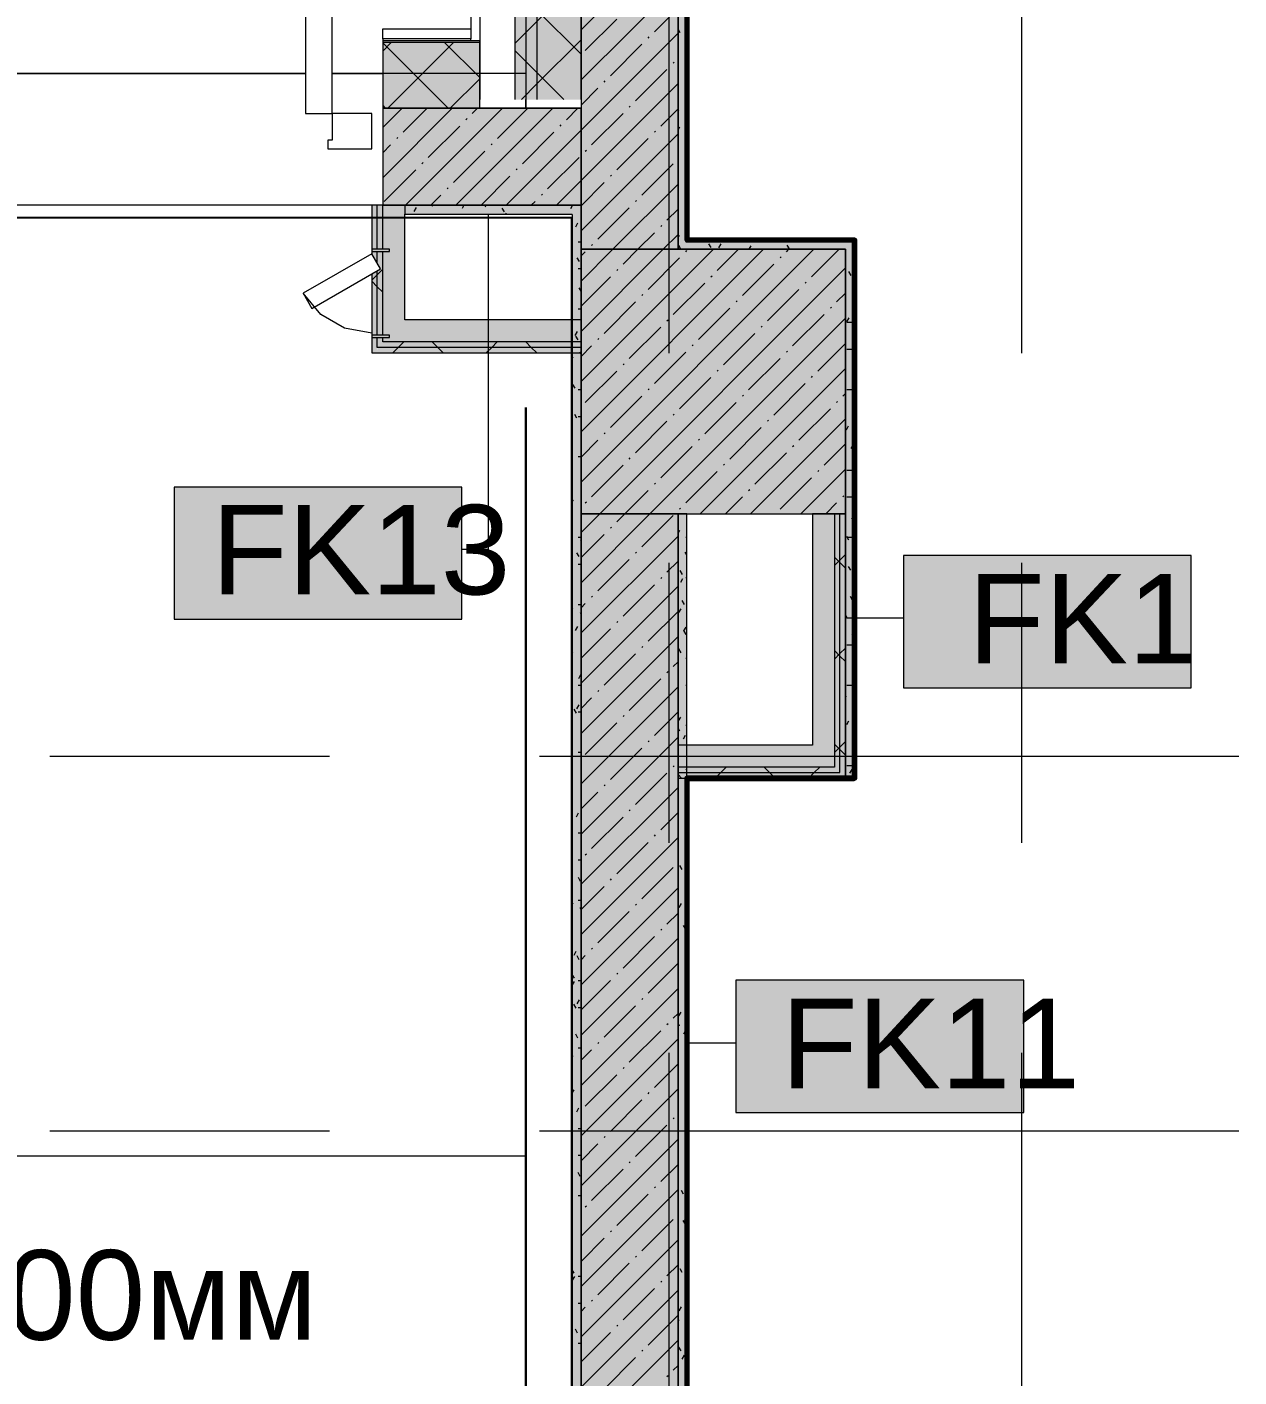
# Model space of a CAD drawing. Header units: millimetres. Extents: x -3817 to 677485, y -22715 to 103890.
# Drawn here: x 41146 to 43896, y 22653 to 25716 of the extents above; entities that cross this region are included whole.
import ezdxf

# ---------------------------------------------------------------- set-up
doc = ezdxf.new("R2010")
doc.units = ezdxf.units.MM
doc.layers.add('PDF _Геометрия', color=7, linetype='Continuous', true_color=0x1d1d1d)
doc.layers.add('PDF _Сплошная заливка', color=7, linetype='Continuous', true_color=0xffffff)
doc.layers.add('PDF _Текст', color=7, linetype='Continuous')
doc.styles.add('PDF GOST-Common', font='arial.ttf')

msp = doc.modelspace()

# ---------------------------------------------------------------- hatches: boundary and pattern name
at = {"layer": 'PDF _Сплошная заливка', "transparency": 33554559}
h = msp.add_hatch(color=256, dxfattribs=at)
h.paths.add_polyline_path([(42303.3, 25551.1), (42303.3, 26411.3), (42253.3, 26411.3), (42253.3, 25551.1)], flags=0)
h.paths.add_polyline_path([(42253.3, 28111.3), (42303.3, 28111.3), (42303.3, 29241.3), (42253.3, 29241.3), (42253.3, 28144.5)], flags=0)
h = msp.add_hatch(color=256, dxfattribs=at)
h.paths.add_polyline_path([(42403.3, 25551.1), (42403.3, 26411.3), (42303.3, 26411.3), (42303.3, 25551.1)], flags=0)
h.paths.add_polyline_path([(42403.3, 28111.3), (42403.3, 29241.3), (42303.3, 29241.3), (42303.3, 28111.3), (42323.3, 28111.3)], flags=0)
h = msp.add_hatch(color=256, dxfattribs=at)
h.paths.add_polyline_path([(42623.3, 25211.3), (42643.3, 25211.3), (42643.3, 26411.3), (42623.3, 26411.3), (42623.3, 25883.8)], flags=0)
h.paths.add_polyline_path([(42643.3, 28111.3), (42643.3, 28391.3), (42623.3, 28391.3), (42623.3, 28111.3)], flags=0)
h = msp.add_hatch(color=256, dxfattribs=at)
h.paths.add_polyline_path([(42173.3, 25531.1), (42173.3, 25681.1), (41953.3, 25681.1), (41953.3, 25531.4), (42153.3, 25531.4)], flags=0)
h.paths.add_polyline_path([(40253.3, 25531.4), (40253.3, 25681.1), (40053.3, 25681.1), (40053.3, 25531.4)], flags=0)
h.paths.add_polyline_path([(39153.3, 25531.4), (39153.3, 25681.1), (38985.9, 25681.1), (38985.9, 25531.4)], flags=0)
h = msp.add_hatch(color=256, dxfattribs=at)
h.paths.add_polyline_path([(39153.3, 25311.3), (39153.3, 25531.4), (38985.9, 25531.2), (38985.9, 25311.3)], flags=0)
h.paths.add_polyline_path([(40253.3, 25311.3), (40253.3, 25531.4), (40053.3, 25531.4), (40053.3, 25311.3)], flags=0)
h.paths.add_polyline_path([(42403.3, 25311.3), (42403.3, 25531.4), (41953.3, 25531.4), (41953.3, 25311.3), (42229.3, 25311.3)], flags=0)
h = msp.add_hatch(color=256, dxfattribs=at)
h.paths.add_polyline_path([(39153.3, 25291.3), (39153.3, 25311.3), (39003.3, 25311.3), (39003.3, 25291.3), (39023.3, 25291.3)], flags=0)
h.paths.add_polyline_path([(40253.3, 25291.3), (40253.3, 25311.3), (40053.3, 25311.3), (40053.3, 25291.3)], flags=0)
h.paths.add_polyline_path([(42383.3, 25291.3), (42383.3, 25311.3), (42003.3, 25311.3), (42003.3, 25291.3), (42229.3, 25291.3)], flags=0)
h = msp.add_hatch(color=256, dxfattribs=at)
h.paths.add_polyline_path([(41940.8, 24976.3), (41939.9, 25011.3), (41928.3, 25011.3), (41928.3, 24976.3)], flags=0)
h.paths.add_polyline_path([(41928.3, 25016.3), (41940.8, 25016.3), (41940.8, 25162.4), (41928.3, 25155.2), (41928.3, 25076.7)], flags=0)
h.paths.add_polyline_path([(41940.8, 25179.7), (41940.8, 25206.3), (41928.3, 25206.3), (41928.3, 25201.3), (41932.8, 25193.4)], flags=0)
h.paths.add_polyline_path([(41928.3, 25211.3), (41940.8, 25211.3), (41940.8, 25311.3), (41928.3, 25311.3)], flags=0)
h = msp.add_hatch(color=256, dxfattribs=at)
h.paths.add_polyline_path([(41953.3, 24988.8), (41952.9, 25011.3), (41940.8, 25011.3), (41940.8, 24988.8)], flags=0)
h.paths.add_polyline_path([(41953.3, 25016.3), (41953.3, 25206.3), (41940.8, 25206.3), (41940.8, 25179.7), (41946.6, 25165.8), (41940.8, 25162.4), (41940.8, 25016.3), (41952.7, 25016.3)], flags=0)
h.paths.add_polyline_path([(41940.8, 25211.3), (41953.3, 25211.3), (41953.3, 25311.3), (41940.8, 25311.3)], flags=0)
at = {"layer": 'PDF _Сплошная заливка', "true_color": 0xe7e7e7, "transparency": 33554559}
msp.add_hatch(color=254, dxfattribs=at).paths.add_polyline_path([(41968.3, 25001.3), (42003.3, 25001.3), (42003.3, 25311.3), (41953.3, 25311.3), (41953.3, 25211.3), (41968.3, 25211.3), (41968.3, 25206.3), (41953.3, 25206.3), (41953.3, 25016.3), (41968.3, 25016.3), (41968.3, 25011.3), (41953.3, 25011.3), (41953.3, 25001.3)])
at = {"layer": 'PDF _Сплошная заливка', "transparency": 33554559}
for points in [[(42403.3, 24611.4), (43003.3, 24611.4), (43003.3, 25211.3), (42403.3, 25211.3), (42403.3, 24753.5)], [(43003.3, 25211.3), (43023.3, 25211.3), (43023.3, 25231.3), (42643.3, 25231.3), (42643.3, 25211.3), (42971.5, 25211.3)], [(42229.3, 24988.8), (42403.3, 24988.8), (42403.3, 25001.3), (41953.3, 25001.3), (41953.3, 24988.8), (42003.3, 24988.8)], [(42928.3, 24023.9), (42978.3, 24023.9), (42978.3, 24036.3), (42623.3, 24036.3), (42623.3, 24023.9)], [(42928.3, 24011.3), (42990.8, 24011.3), (42990.8, 24023.9), (42623.3, 24023.9), (42623.3, 24011.3)]]:
    msp.add_hatch(color=256, dxfattribs=at).paths.add_polyline_path(points)
h = msp.add_hatch(color=256, dxfattribs=at)
h.paths.add_polyline_path([(43023.3, 18591.3), (43023.3, 19811.3), (43003.3, 19811.3), (43003.3, 18591.3)], flags=0)
h.paths.add_polyline_path([(43003.3, 21611.3), (43023.3, 21611.3), (43023.3, 22211.3), (43003.3, 22211.3)], flags=0)
h.paths.add_polyline_path([(43003.3, 24011.3), (43023.3, 24011.3), (43023.3, 25211.3), (43003.3, 25211.3), (43003.3, 24611.4)], flags=0)

# ---------------------------------------------------------------- linework, layer by layer
msp.add_lwpolyline([(39055.7, 17226.2), (42382.3, 17226.2), (42382.3, 25282.3), (39055.7, 25282.3)], close=True)
at = {"layer": 'PDF _Геометрия', "color": 253, "lineweight": 9, "true_color": 0xaaaaaa}
for points in [[(42603.3, 24976), (42603.3, 26809.4), (42603.3, 29309.4)], [(43403.3, 24976), (43403.3, 26809.4), (43403.3, 29309.4)], [(41928.3, 25021.3), (41866.7, 25032.2), (41812.6, 25063.5), (41772.4, 25111.4)], [(42603.3, 23864.8), (42603.3, 24499.8)], [(43403.3, 23864.8), (43403.3, 24499.8)], [(41197.6, 24061.3), (41832.6, 24061.3)], [(42308.8, 24061.3), (43896.3, 24061.3)], [(42603.3, 21801), (42603.3, 23388.5)], [(43403.3, 21801), (43403.3, 23388.5)], [(41197.6, 23211.3), (41832.6, 23211.3)], [(42308.8, 23211.3), (43896.3, 23211.3)]]:
    msp.add_lwpolyline(points, dxfattribs=at)
msp.add_lwpolyline([(41838.3, 26479.1, 0.414215), (40878.3, 25519.1), (40865.5, 25632.6), (40827.8, 25740.4), (40767, 25837.1), (40686.2, 25917.8), (40589.5, 25978.6), (40481.7, 26016.3), (40368.3, 26029.1)], format="xyb", dxfattribs=at)
at = {"layer": 'PDF _Геометрия', "color": 253, "lineweight": 13, "true_color": 0xaaaaaa}
for points in [[(41838.3, 26479.1), (41778.3, 26479.1), (41778.3, 25519.1), (41838.3, 25519.1)], [(41838.3, 25519.1), (41838.3, 25459.1), (41828.3, 25459.1), (41828.3, 25439.1), (41928.3, 25439.1), (41928.3, 25519.1)], [(41968.3, 25206.3), (41968.3, 25211.3), (41928.3, 25211.3), (41928.3, 25206.3)], [(41772.4, 25111.4), (41792.4, 25076.7), (41948.3, 25166.7), (41928.3, 25201.3)], [(41968.3, 25016.3), (41928.3, 25016.3), (41928.3, 25011.3), (41968.3, 25011.3)]]:
    msp.add_lwpolyline(points, close=True, dxfattribs=at)
at = {"layer": 'PDF _Геометрия', "color": 9, "lineweight": 9, "true_color": 0xc0c0c0}
for points in [[(42403.3, 17131.3), (42403.3, 25311.3), (42383.3, 25311.3), (42003.3, 25311.3), (42403.3, 25311.3), (42403.3, 25531.4), (42153.3, 25531.4), (42153.3, 25531.1), (42173.3, 25531.1), (42403.3, 25531.1), (42403.3, 25211.3), (42623.3, 25211.3), (42623.3, 26411.3), (42403.3, 26411.3), (42153.3, 26411.3), (42153.3, 25689.1), (41953.3, 25689.1), (41953.3, 25531.4), (41953.3, 25311.3), (41928.3, 25311.3), (41928.3, 25201.3)], [(42643.3, 25232.3), (42643.3, 26411.3), (42623.3, 26411.3), (42623.3, 25211.3), (42643.3, 25211.3), (43003.3, 25211.3), (43003.3, 24011.3), (43023.3, 24011.3), (43023.3, 25211.3), (43023.3, 25231.3)], [(41953.3, 25689.1), (41953.3, 25711.1), (42153.3, 25711.1)], [(42173.3, 25531.1), (42173.3, 25551.1)], [(42403.3, 25551.1), (42403.3, 25531.1)], [(42223.3, 25531.4), (42403.3, 25531.4)], [(42383.3, 25290.3), (42383.3, 17131.3), (39023.3, 17131.3), (39023.3, 18620.7)], [(41928.3, 25155.2), (41928.3, 24976.3), (41940.8, 24976.3), (42003.3, 24976.3), (42403.3, 24976.3), (42403.3, 25051.3), (42003.3, 25051.3), (42003.3, 25291.3)], [(42643.3, 22212.3), (42643.3, 24611.4), (42623.3, 24611.4), (42623.3, 24086.3), (42623.3, 24011.3), (42623.3, 19811.3), (42623.3, 19736.3), (42623.3, 19211.3), (42643.3, 19211.3), (42643.3, 19811.3)], [(42623.3, 24011.3), (42928.3, 24011.3), (42990.8, 24011.3), (43003.3, 24011.3), (43003.3, 24611.4), (42928.3, 24611.4), (42928.3, 24086.3), (42623.3, 24086.3)]]:
    msp.add_lwpolyline(points, dxfattribs=at)
at = {"layer": 'PDF _Геометрия', "color": 7, "lineweight": 9}
for points in [[(42173.3, 26411.3), (42173.3, 25684.1), (42173.3, 25681.1), (42173.3, 25551.1), (42173.3, 25681.1)], [(42253.3, 26411.3), (42253.3, 25551.1)], [(42278.3, 26411.3), (42278.3, 25531.1)], [(42303.3, 26411.3), (42303.3, 25551.1)], [(41953.3, 25681.1), (42153.3, 25681.1), (42173.3, 25681.1), (42173.3, 25684.1), (42153.3, 25684.1), (41953.3, 25684.1)], [(42153.3, 25684.1), (42153.3, 25689.1)], [(42278.3, 25610.1), (41953.3, 25610.1)], [(41940.8, 25211.3), (41940.8, 25311.3)], [(41953.3, 25211.3), (41953.3, 25311.3), (42003.3, 25311.3), (42003.3, 25291.3), (42383.3, 25291.3)], [(42192.6, 25290.9), (42192.6, 24529.9), (42133, 24529.9)], [(43023.3, 25231.3), (42656.3, 25231.3), (42643.3, 25231.3)], [(41940.8, 25179.7), (41940.8, 25206.3)], [(41953.3, 25016.3), (41953.3, 25206.3)], [(41940.8, 25016.3), (41940.8, 25162.4)], [(42403.3, 24988.8), (42003.3, 24988.8), (41953.3, 24988.8), (41940.8, 24988.8), (41940.8, 25011.3)], [(42403.3, 25001.3), (42003.3, 25001.3), (41953.3, 25001.3), (41953.3, 25011.3)], [(42978.3, 24611.4), (42978.3, 24036.3), (42928.3, 24036.3), (42623.3, 24036.3), (42623.3, 24086.3), (42623.3, 24036.3), (42623.3, 24023.9), (42623.3, 24011.3), (42623.3, 24023.9)], [(42623.3, 24036.3), (42623.3, 24023.9), (42928.3, 24023.9), (42978.3, 24023.9), (42990.8, 24023.9), (42990.8, 24611.4)], [(43023.8, 24374.9), (43134.7, 24374.9)], [(42643.8, 23411), (42754.7, 23411)], [(40970.8, 23154.3), (42277.8, 23154.3)]]:
    msp.add_lwpolyline(points, dxfattribs=at)
for points in [[(42403.3, 25551.1), (42403.3, 26411.3)], [(41953.3, 25531.4), (42153.3, 25531.4)], [(43003.3, 25211.3), (42403.3, 25211.3), (42403.3, 24611.4), (43003.3, 24611.4)], [(42133, 24671.8), (41479.9, 24671.8), (41479.9, 24371.8), (42133, 24371.8)], [(43787.8, 24516.7), (43134.7, 24516.7), (43134.7, 24216.7), (43787.8, 24216.7)], [(43407.8, 23552.9), (42754.7, 23552.9), (42754.7, 23252.9), (43407.8, 23252.9)]]:
    msp.add_lwpolyline(points, close=True, dxfattribs=at)
at = {"layer": 'PDF _Геометрия', "color": 231, "lineweight": 70, "true_color": 0xff80c0}
for points in [[(43023.3, 25231.3), (43023.3, 24011.3), (43024.3, 24011.3), (43024.3, 25232.3), (43023.3, 25232.3), (42644.3, 25232.3), (42644.3, 26411.3), (42643.3, 26411.3), (42643.3, 25232.3)], [(42644.3, 24010.3), (43023.3, 24010.3), (43023.3, 24011.3), (42644.3, 24011.3)]]:
    msp.add_lwpolyline(points, dxfattribs=at)
at = {"layer": 'PDF _Геометрия', "lineweight": 9}
for points in [[(42403.3, 25709.4), (42623.3, 25929.4)], [(42253.3, 25678), (42303.3, 25728), (42403.3, 25828)], [(42403.3, 25653.7), (42303.3, 25753.7), (42253.3, 25803.7)], [(42403.3, 25595.4), (42623.3, 25815.4)], [(42569.8, 25704.9), (42623.3, 25758.3)], [(42413, 25662.1), (42484.3, 25733.4)], [(42233.3, 25311.3), (42403.3, 25481.3), (42623.3, 25701.3)], [(41953.3, 25660.8), (41973.5, 25681.1)], [(42101.4, 25531.4), (41953.3, 25679.4)], [(41965.2, 25531.4), (42114.9, 25681.1)], [(42173.3, 25600.9), (42093, 25681.1)], [(42267.8, 25551.1), (42303.3, 25586.6), (42403.3, 25686.6)], [(42470, 25605.1), (42541.3, 25676.4)], [(42555.5, 25690.6), (42557.9, 25693)], [(42364.5, 25551.1), (42303.3, 25612.3), (42253.3, 25662.3)], [(42612.6, 25633.6), (42614.9, 25636)], [(42527, 25548.1), (42598.3, 25619.3)], [(42106.6, 25531.4), (42173.3, 25598)], [(42347.3, 25311.3), (42403.3, 25367.3), (42623.3, 25587.3)], [(42403.3, 25538.3), (42441.5, 25576.6)], [(42455.7, 25590.8), (42458.1, 25593.2)], [(41959.9, 25531.4), (41953.3, 25538)], [(41953.3, 25487.5), (41997.1, 25531.4)], [(41953.3, 25373.5), (42111.1, 25531.4)], [(41999.5, 25476.8), (42054.1, 25531.4)], [(42005.2, 25311.3), (42225.2, 25531.4)], [(42119.2, 25311.3), (42339.2, 25531.4)], [(42156.4, 25519.5), (42168.2, 25531.4)], [(42213.4, 25462.5), (42282.2, 25531.4)], [(42370.2, 25505.3), (42396.3, 25531.4)], [(42427.2, 25448.3), (42498.5, 25519.5)], [(42512.8, 25533.8), (42515.1, 25536.2)], [(42584, 25491), (42623.3, 25530.2)], [(42056.6, 25419.8), (42127.9, 25491)], [(42142.1, 25505.3), (42144.5, 25507.7)], [(42356, 25491), (42358.3, 25493.4)], [(41985.3, 25462.5), (41987.7, 25464.9)], [(42270.4, 25405.5), (42341.7, 25476.8)], [(42403.3, 25253.2), (42623.3, 25473.2)], [(42484.3, 25391.2), (42555.5, 25462.5)], [(42569.8, 25476.8), (42572.2, 25479.1)], [(41953.3, 25430.5), (41971, 25448.3)], [(42113.6, 25362.7), (42184.9, 25434)], [(42199.1, 25448.3), (42201.5, 25450.6)], [(42413, 25434), (42415.3, 25436.4)], [(41956.8, 25320), (42028.1, 25391.2)], [(42042.3, 25405.5), (42044.7, 25407.9)], [(42256.2, 25391.2), (42258.5, 25393.6)], [(42327.4, 25348.5), (42398.7, 25419.8)], [(42541.3, 25334.2), (42612.6, 25405.5)], [(42176.3, 25311.3), (42241.9, 25377)], [(42403.3, 25310.2), (42455.7, 25362.7)], [(42470, 25377), (42472.4, 25379.4)], [(42062.2, 25311.3), (42085.1, 25334.2)], [(42099.3, 25348.5), (42101.7, 25350.8)], [(42313.2, 25334.2), (42315.6, 25336.6)], [(42403.3, 25139.2), (42475.4, 25211.3), (42623.3, 25359.2)], [(42290.3, 25311.3), (42298.9, 25320)], [(42441.5, 25234.4), (42512.8, 25305.7)], [(42527, 25320), (42529.4, 25322.3)], [(42598.3, 25277.2), (42623.3, 25302.1)], [(42403.3, 25025.1), (42589.5, 25211.3), (42623.3, 25245.1)], [(42498.5, 25177.4), (42532.5, 25211.3), (42569.8, 25248.7)], [(42584, 25262.9), (42586.4, 25265.3)], [(42403.3, 24911.1), (42703.5, 25211.3)], [(42403.3, 24797), (42817.6, 25211.3)], [(42403.3, 24683), (42931.6, 25211.3)], [(42427.2, 25220.2), (42429.6, 25222.5)], [(42641.1, 25205.9), (42643.4, 25208.3)], [(42712.4, 25163.1), (42760.6, 25211.3)], [(42869.2, 25205.9), (42874.6, 25211.3)], [(42926.2, 25148.9), (42988.7, 25211.3)], [(42403.3, 25196.2), (42413, 25205.9)], [(42555.5, 25120.4), (42626.8, 25191.7)], [(42769.4, 25106.1), (42840.7, 25177.4)], [(42854.9, 25191.7), (42857.3, 25194)], [(41928.3, 25140.9), (41940.8, 25153.4), (41953.3, 25165.9)], [(42403.3, 24568.9), (42445.7, 24611.4), (43003.3, 25168.9)], [(42403.3, 25082.1), (42470, 25148.9)], [(42484.3, 25163.1), (42486.6, 25165.5)], [(42698.1, 25148.9), (42700.5, 25151.3)], [(41953.3, 25113.8), (41940.8, 25126.3), (41928.3, 25138.8)], [(42612.6, 25063.3), (42683.8, 25134.6)], [(42826.4, 25049.1), (42897.7, 25120.4)], [(42911.9, 25134.6), (42914.3, 25137)], [(42455.7, 25020.6), (42527, 25091.9)], [(42541.3, 25106.1), (42543.6, 25108.5)], [(42755.1, 25091.9), (42757.5, 25094.2)], [(42983.2, 25091.9), (43003.3, 25111.9)], [(42403.3, 24454.9), (42559.7, 24611.4), (43003.3, 25054.9)], [(42669.6, 25006.3), (42740.9, 25077.6)], [(42883.4, 24992.1), (42954.7, 25063.3)], [(42969, 25077.6), (42971.3, 25080)], [(42512.8, 24963.6), (42584, 25034.8)], [(42598.3, 25049.1), (42600.7, 25051.5)], [(42812.1, 25034.8), (42814.5, 25037.2)], [(41975.9, 24976.3), (41988.4, 24988.8), (42000.9, 25001.3)], [(42090.7, 24976.3), (42078.2, 24988.8), (42065.7, 25001.3)], [(42188, 24976.3), (42200.5, 24988.8), (42213, 25001.3)], [(42302.8, 24976.3), (42290.3, 24988.8), (42277.8, 25001.3)], [(42441.5, 25006.3), (42443.9, 25008.7)], [(42655.3, 24992.1), (42657.7, 24994.4)], [(42726.6, 24949.3), (42797.9, 25020.6)], [(42940.5, 24935), (43003.3, 24997.9)], [(42400.1, 24976.3), (42403.3, 24979.5)], [(42403.3, 24968.1), (42427.2, 24992.1)], [(42569.8, 24906.5), (42641.1, 24977.8)], [(42783.6, 24892.3), (42854.9, 24963.6)], [(42869.2, 24977.8), (42871.5, 24980.2)], [(42413, 24863.8), (42484.3, 24935)], [(42498.5, 24949.3), (42500.9, 24951.7)], [(42673.8, 24611.4), (43003.3, 24940.8)], [(42712.4, 24935), (42714.7, 24937.4)], [(42626.8, 24849.5), (42698.1, 24920.8)], [(42840.7, 24835.2), (42911.9, 24906.5)], [(42926.2, 24920.8), (42928.6, 24923.2)], [(42470, 24806.7), (42541.3, 24878)], [(42555.5, 24892.3), (42557.9, 24894.6)], [(42769.4, 24878), (42771.7, 24880.4)], [(42997.5, 24878), (43003.3, 24883.8)], [(42683.8, 24792.5), (42755.1, 24863.8)], [(42897.7, 24778.2), (42969, 24849.5)], [(42983.2, 24863.8), (42985.6, 24866.1)], [(42527, 24749.7), (42598.3, 24821)], [(42612.6, 24835.2), (42614.9, 24837.6)], [(42787.8, 24611.4), (43003.3, 24826.8)], [(42826.4, 24821), (42828.8, 24823.4)], [(42403.3, 24740), (42441.5, 24778.2)], [(42455.7, 24792.5), (42458.1, 24794.9)], [(42669.6, 24778.2), (42672, 24780.6)], [(42740.9, 24735.5), (42812.1, 24806.7)], [(42584, 24692.7), (42655.3, 24764)], [(42797.9, 24678.4), (42869.2, 24749.7)], [(42883.4, 24764), (42885.8, 24766.3)], [(42954.7, 24721.2), (43003.3, 24769.8)], [(42427.2, 24649.9), (42498.5, 24721.2)], [(42512.8, 24735.5), (42515.1, 24737.8)], [(42726.6, 24721.2), (42729, 24723.6)], [(42641.1, 24635.7), (42712.4, 24706.9)], [(42854.9, 24621.4), (42926.2, 24692.7)], [(42901.9, 24611.4), (43003.3, 24712.7)], [(42940.5, 24706.9), (42942.8, 24709.3)], [(42484.3, 24592.9), (42502.7, 24611.4), (42555.5, 24664.2)], [(42569.8, 24678.4), (42572.2, 24680.8)], [(42783.6, 24664.2), (42786, 24666.5)], [(42413, 24635.7), (42415.3, 24638)], [(42730.8, 24611.4), (42769.4, 24649.9)], [(42958.9, 24611.4), (42983.2, 24635.7)], [(42997.5, 24649.9), (42999.8, 24652.3)], [(42541.3, 24535.9), (42612.6, 24607.2)], [(42626.8, 24621.4), (42629.2, 24623.8)], [(42403.3, 24511.9), (42455.7, 24564.4)], [(42470, 24578.6), (42472.4, 24581)], [(42403.3, 24340.8), (42623.3, 24560.8)], [(42441.5, 24436.1), (42512.8, 24507.4)], [(42527, 24521.6), (42529.4, 24524)], [(42598.3, 24478.8), (42623.3, 24503.8)], [(42978.3, 24493.8), (42990.8, 24506.3), (43003.3, 24518.8)], [(43003.3, 24488), (42990.8, 24500.5), (42978.3, 24513)], [(42403.3, 24226.8), (42623.3, 24446.8)], [(42498.5, 24379.1), (42569.8, 24450.3)], [(42584, 24464.6), (42586.4, 24467)], [(42427.2, 24421.8), (42429.6, 24424.2)], [(42403.3, 24397.9), (42413, 24407.6)], [(42555.5, 24322), (42623.3, 24389.8)], [(42403.3, 24283.8), (42470, 24350.5)], [(42484.3, 24364.8), (42486.6, 24367.2)], [(42403.3, 24112.7), (42623.3, 24332.7)], [(42455.7, 24222.2), (42527, 24293.5)], [(42541.3, 24307.8), (42543.6, 24310.1)], [(42978.3, 24281.7), (42990.8, 24294.2), (43003.3, 24306.7)], [(43003.3, 24275.9), (42990.8, 24288.4), (42978.3, 24300.9)], [(42612.6, 24265), (42623.3, 24275.7)], [(42512.8, 24165.2), (42584, 24236.5)], [(42598.3, 24250.7), (42600.7, 24253.1)], [(42403.3, 23998.7), (42623.3, 24218.7)], [(42441.5, 24208), (42443.9, 24210.3)], [(42403.3, 24169.8), (42427.2, 24193.7)], [(42413, 24065.4), (42484.3, 24136.7)], [(42498.5, 24151), (42500.9, 24153.3)], [(42569.8, 24108.2), (42623.3, 24161.7)], [(42403.3, 23884.6), (42623.3, 24104.6)], [(42470, 24008.4), (42541.3, 24079.7)], [(42555.5, 24093.9), (42557.9, 24096.3)], [(42978.3, 24069.5), (42990.8, 24082), (43003.3, 24094.5)], [(43003.3, 24063.8), (42990.8, 24076.3), (42978.3, 24088.8)], [(42527, 23951.4), (42598.3, 24022.6)], [(42612.6, 24036.9), (42614.9, 24039.3)], [(42631.4, 24011.3), (42623.3, 24019.5)], [(42707.9, 24011.3), (42720.4, 24023.9), (42732.9, 24036.3)], [(42843.5, 24011.3), (42831, 24023.9), (42818.5, 24036.3)], [(42920.1, 24011.3), (42932.6, 24023.9), (42945.1, 24036.3)], [(42403.3, 23770.6), (42623.3, 23990.6)], [(42455.7, 23994.1), (42458.1, 23996.5)], [(42403.3, 23941.7), (42441.5, 23979.9)], [(42427.2, 23851.6), (42498.5, 23922.9)], [(42512.8, 23937.1), (42515.1, 23939.5)], [(42584, 23894.3), (42623.3, 23933.6)], [(42403.3, 23656.5), (42623.3, 23876.5)], [(42484.3, 23794.5), (42555.5, 23865.8)], [(42569.8, 23880.1), (42572.2, 23882.5)], [(42413, 23837.3), (42415.3, 23839.7)], [(42541.3, 23737.5), (42612.6, 23808.8)], [(42470, 23780.3), (42472.4, 23782.7)], [(42403.3, 23713.6), (42455.7, 23766)], [(42403.3, 23542.5), (42623.3, 23762.5)], [(42441.5, 23637.7), (42512.8, 23709)], [(42527, 23723.3), (42529.4, 23725.6)], [(42598.3, 23680.5), (42623.3, 23705.5)], [(42403.3, 23428.4), (42623.3, 23648.4)], [(42498.5, 23580.7), (42569.8, 23652)], [(42584, 23666.2), (42586.4, 23668.6)], [(42427.2, 23623.5), (42429.6, 23625.8)], [(42403.3, 23599.5), (42413, 23609.2)], [(42555.5, 23523.7), (42623.3, 23591.4)], [(42484.3, 23566.5), (42486.6, 23568.8)], [(42403.3, 23485.5), (42470, 23552.2)], [(42403.3, 23314.4), (42623.3, 23534.4)], [(42455.7, 23423.9), (42527, 23495.2)], [(42541.3, 23509.4), (42543.6, 23511.8)], [(42612.6, 23466.7), (42623.3, 23477.4)], [(42512.8, 23366.9), (42584, 23438.1)], [(42598.3, 23452.4), (42600.7, 23454.8)], [(42403.3, 23200.3), (42623.3, 23420.3)], [(42441.5, 23409.6), (42443.9, 23412)], [(42403.3, 23371.4), (42427.2, 23395.4)], [(42498.5, 23352.6), (42500.9, 23355)], [(42569.8, 23309.8), (42623.3, 23363.3)], [(42413, 23267.1), (42484.3, 23338.4)], [(42403.3, 23086.3), (42623.3, 23306.3)], [(42470, 23210), (42541.3, 23281.3)], [(42555.5, 23295.6), (42557.9, 23298)], [(42527, 23153), (42598.3, 23224.3)], [(42612.6, 23238.6), (42614.9, 23240.9)], [(42403.3, 22972.2), (42623.3, 23192.2)], [(42455.7, 23195.8), (42458.1, 23198.2)], [(42403.3, 23143.3), (42441.5, 23181.5)], [(42427.2, 23053.2), (42498.5, 23124.5)], [(42512.8, 23138.8), (42515.1, 23141.1)], [(42584, 23096), (42623.3, 23135.2)], [(42403.3, 22858.2), (42623.3, 23078.2)], [(42484.3, 22996.2), (42555.5, 23067.5)], [(42569.8, 23081.7), (42572.2, 23084.1)], [(42413, 23039), (42415.3, 23041.3)], [(42541.3, 22939.2), (42612.6, 23010.5)], [(42470, 22981.9), (42472.4, 22984.3)], [(42403.3, 22915.2), (42455.7, 22967.7)], [(42403.3, 22744.1), (42623.3, 22964.1)], [(42441.5, 22839.4), (42512.8, 22910.7)], [(42527, 22924.9), (42529.4, 22927.3)], [(42598.3, 22882.2), (42623.3, 22907.1)], [(42403.3, 22630.1), (42623.3, 22850.1)], [(42498.5, 22782.4), (42569.8, 22853.6)], [(42584, 22867.9), (42586.4, 22870.3)], [(42427.2, 22825.1), (42429.6, 22827.5)], [(42403.3, 22801.2), (42413, 22810.9)], [(42555.5, 22725.3), (42623.3, 22793.1)], [(42484.3, 22768.1), (42486.6, 22770.5)], [(42403.3, 22687.1), (42470, 22753.9)], [(42403.3, 22516), (42623.3, 22736)], [(42455.7, 22625.5), (42527, 22696.8)], [(42541.3, 22711.1), (42543.6, 22713.5)], [(42612.6, 22668.3), (42623.3, 22679)], [(42598.3, 22654.1), (42600.7, 22656.4)]]:
    msp.add_lwpolyline(points, dxfattribs=at)
at = {"layer": 'PDF _Геометрия', "color": 253, "lineweight": 9, "true_color": 0x9b9b9b}
for points in [[(42628.1, 25702.4), (42623.3, 25710.7)], [(42640.9, 25624.8), (42643.3, 25624.8)], [(42640.9, 25563.8), (42643.3, 25563.8)], [(42625.1, 25524.7), (42623.3, 25527.9)], [(42627, 25488.4), (42623.3, 25482)], [(42640.9, 25472.4), (42643.3, 25472.4)], [(42643.3, 25432.3), (42639.4, 25439)], [(42028.9, 25305.9), (42023.8, 25297.1)], [(42067.2, 25311.3), (42065.5, 25308.3)], [(42137.6, 25311.3), (42133.5, 25304.2)], [(42187.5, 25307.2), (42185.1, 25311.3)], [(42229.2, 25296.1), (42224.1, 25304.8)], [(42384, 25311.3), (42383.3, 25310.1), (42379.2, 25303.1)], [(42233, 25293.6), (42231.7, 25291.3)], [(42395.4, 25270.2), (42390.4, 25261.5)], [(42640.9, 25289.5), (42643.3, 25289.5)], [(42625.9, 25242.7), (42623.3, 25238.1)], [(42397.1, 25228.5), (42403.3, 25228.5)], [(42630, 25211.3), (42625.3, 25219.6)], [(42640.9, 25228.5), (42643.3, 25228.5), (42651, 25228.5)], [(42678.7, 25212.2), (42678.2, 25211.3)], [(42698.3, 25215), (42693.3, 25223.7)], [(42720.3, 25223.4), (42715.3, 25214.7)], [(42732.4, 25228.5), (42742.4, 25228.5)], [(42735.6, 25211.3), (42734.9, 25212.5)], [(42788.4, 25219.3), (42783.8, 25211.3)], [(42876, 25212), (42871, 25220.7)], [(42915.3, 25228.5), (42925.3, 25228.5)], [(42936.1, 25231.3), (42934.7, 25228.8)], [(42970.4, 25231.3), (42970.4, 25231.3)], [(43006.7, 25228.5), (43016.8, 25228.5)], [(42399.8, 25183.4), (42394.8, 25192.1)], [(42397.1, 25167.6), (42403.3, 25167.6)], [(43003.6, 25165.4), (43003.3, 25164.8)], [(43016.2, 25152.1), (43011.1, 25160.8)], [(42403.3, 25116.4), (42398.8, 25124.1)], [(42397.1, 25076.1), (42403.3, 25076.1)], [(42403.3, 25055.5), (42402.9, 25056.1)], [(43010.7, 25055.7), (43005.7, 25047)], [(42394.3, 25024.5), (42389.3, 25015.7)], [(43006.7, 25045.7), (43016.8, 25045.7)], [(42396.8, 25005.7), (42391.8, 25014.4)], [(42385.6, 24964.1), (42383.3, 24968.2)], [(42403.3, 24979), (42400.4, 24974.1)], [(43006.7, 24984.7), (43016.8, 24984.7)], [(42389.7, 24896), (42384.7, 24904.8)], [(42397.1, 24893.3), (42403.3, 24893.3)], [(43006.7, 24893.3), (43016.8, 24893.3)], [(42393.8, 24828), (42388.8, 24836.7)], [(42397.1, 24832.3), (42403.3, 24832.3)], [(43009.6, 24810), (43004.6, 24801.3)], [(43023.3, 24774.1), (43020.4, 24779)], [(43020.8, 24768.4), (43015.7, 24759.7)], [(42397.1, 24740.9), (42403.3, 24740.9)], [(43006.7, 24710.4), (43016.8, 24710.4)], [(42385.1, 24642.7), (42383.3, 24639.5)], [(43006.7, 24649.4), (43016.8, 24649.4)], [(43023.3, 24650.8), (43022.8, 24650)], [(43022.4, 24592.6), (43017.4, 24601.3)], [(42626.7, 24573.5), (42623.3, 24567.6)], [(43023.3, 24589.8), (43018.7, 24582)], [(42397.1, 24558), (42403.3, 24558)], [(42403.3, 24552.3), (42402.3, 24550.7)], [(42640.9, 24558), (42643.3, 24558)], [(43011.3, 24551), (43006.3, 24559.7)], [(43006.7, 24558), (43016.8, 24558)], [(42399, 24514.2), (42394, 24523)], [(42643.3, 24517.9), (42639.7, 24524)], [(42397.1, 24497), (42403.3, 24497)], [(42633.6, 24473.7), (42628.5, 24482.4)], [(43015.4, 24483), (43010.3, 24491.7)], [(42633.8, 24463.9), (42628.8, 24455.2)], [(42640.9, 24466.5), (42643.3, 24466.5)], [(42637.7, 24405.7), (42632.6, 24414.4)], [(43019.4, 24414.9), (43014.4, 24423.6)], [(42384, 24396.9), (42383.3, 24395.7)], [(42397.1, 24405.6), (42403.3, 24405.6)], [(42403.3, 24384.9), (42402.1, 24386.9)], [(42629.7, 24395.8), (42624.7, 24387.1)], [(43008.3, 24373.3), (43003.3, 24382)], [(42395.1, 24355.3), (42390.1, 24346.6)], [(42640.9, 24354.2), (42635.8, 24345.5)], [(43006.7, 24375.1), (43016.8, 24375.1)], [(42641.7, 24337.6), (42636.7, 24346.3)], [(43022.7, 24344.9), (43017.6, 24336.2)], [(42384.8, 24294.9), (42383.3, 24297.6)], [(42630.6, 24296), (42625.5, 24304.7)], [(43006.7, 24314.1), (43016.8, 24314.1)], [(42640.9, 24283.7), (42643.3, 24283.7)], [(42402.2, 24245.6), (42397.2, 24236.9)], [(42397.1, 24222.7), (42403.3, 24222.7)], [(42640.9, 24222.7), (42643.3, 24222.7)], [(43005.3, 24195.6), (43003.3, 24199.1)], [(43006.7, 24222.7), (43016.8, 24222.7)], [(42393, 24158.8), (42388, 24167.6)], [(42398.1, 24177.6), (42393.1, 24168.9)], [(42623.5, 24186.3), (42623.3, 24186.7)], [(42397.1, 24161.7), (42403.3, 24161.7)], [(42628.6, 24150.1), (42623.6, 24141.4)], [(43010.4, 24140.8), (43005.4, 24132.1)], [(42627.6, 24118.3), (42623.3, 24125.8)], [(42639.8, 24108.5), (42634.7, 24099.7)], [(42640.9, 24131.3), (42643.3, 24131.3)], [(43023.3, 24103.5), (43019.6, 24109.9)], [(42397.1, 24070.3), (42403.3, 24070.3)], [(42643.3, 24030.2), (42641.9, 24032.6)], [(43006.7, 24039.8), (43016.8, 24039.8)], [(43017.5, 24031.2), (43012.5, 24022.5)], [(42397, 23931.8), (42392, 23923.1)], [(42640.9, 23948.4), (42643.3, 23948.4)], [(42397.1, 23887.4), (42403.3, 23887.4)], [(42403.3, 23881.7), (42403.1, 23881.5)], [(42640.9, 23887.4), (42643.3, 23887.4)], [(42623.4, 23836.3), (42623.3, 23836)], [(42397.1, 23826.5), (42403.3, 23826.5)], [(42632.8, 23804.5), (42627.7, 23813.2)], [(42402.3, 23777), (42397.2, 23785.7)], [(42640.9, 23796), (42643.3, 23796)], [(42384.8, 23727.8), (42383.3, 23725.1)], [(42397.1, 23735), (42403.3, 23735)], [(42403.3, 23714.4), (42401.3, 23717.7)], [(42630.5, 23726.7), (42625.5, 23717.9)], [(42640.9, 23668.5), (42635.9, 23677.2)], [(42391.8, 23618.1), (42386.8, 23609.4)], [(42399.3, 23599.3), (42394.3, 23608)], [(42640.9, 23613.1), (42643.3, 23613.1)], [(42388.1, 23557.7), (42383.3, 23566.1)], [(42387.8, 23550), (42383.3, 23542.3)], [(42397.1, 23552.1), (42403.3, 23552.1)], [(42640.9, 23552.1), (42643.3, 23552.1)], [(42392.2, 23489.7), (42387.2, 23498.4)], [(42398.9, 23508.4), (42393.9, 23499.7)], [(42397.1, 23491.2), (42403.3, 23491.2)], [(42629.4, 23480.9), (42624.4, 23472.2)], [(42626.8, 23449.1), (42623.3, 23455.2)], [(42640.6, 23439.3), (42635.5, 23430.6)], [(42640.9, 23460.7), (42643.3, 23460.7)], [(42396.3, 23421.6), (42391.3, 23430.3)], [(42385.1, 23380), (42383.3, 23383.2)], [(42397.1, 23399.7), (42403.3, 23399.7)], [(42643.3, 23322), (42642.6, 23320.9)], [(42386.7, 23304.3), (42383.3, 23298.4)], [(42640.9, 23277.8), (42643.3, 23277.8)], [(42397.8, 23262.7), (42392.8, 23254)], [(42643.3, 23261.1), (42638.5, 23252.9)], [(42397.1, 23216.9), (42403.3, 23216.9)], [(42640.9, 23216.9), (42643.3, 23216.9)], [(42397.1, 23155.9), (42403.3, 23155.9)], [(42640.9, 23125.4), (42643.3, 23125.4)], [(42401.5, 23107.9), (42396.4, 23116.6)], [(42643.3, 23115.8), (42642.2, 23117.7)], [(42397.1, 23064.5), (42403.3, 23064.5)], [(42636, 23067.3), (42631, 23076)], [(42640.1, 22999.3), (42635.1, 23008)], [(42642.5, 23015.8), (42637.4, 23007.1)], [(42640.9, 22942.5), (42643.3, 22942.5)], [(42643.3, 22932.9), (42639.2, 22940)], [(42387.3, 22888.5), (42383.3, 22895.6)], [(42388.6, 22880.9), (42383.5, 22872.2)], [(42397.1, 22881.6), (42403.3, 22881.6)], [(42633.1, 22889.6), (42628, 22898.3)], [(42640.9, 22881.6), (42643.3, 22881.6)], [(42397.1, 22820.6), (42403.3, 22820.6)], [(42630.2, 22811.7), (42625.2, 22803)], [(42640.9, 22790.2), (42643.3, 22790.2)], [(42395.5, 22752.5), (42390.5, 22761.2)], [(42626, 22780), (42623.3, 22784.7)], [(42397.1, 22729.2), (42403.3, 22729.2)], [(42630.1, 22711.9), (42625, 22720.6)], [(42637.3, 22702.1), (42632.3, 22693.4)]]:
    msp.add_lwpolyline(points, dxfattribs=at)
at = {"layer": 'PDF _Геометрия', "color": 116, "lineweight": 13, "true_color": 0x008040}
for points in [[(41778.3, 25610.1), (40428.3, 25610.1)], [(41953.3, 25610.1), (41838.3, 25610.1)], [(42278.3, 25531.4), (42278.3, 25551.1)]]:
    msp.add_lwpolyline(points, close=True, dxfattribs=at)
at = {"layer": 'PDF _Геометрия', "color": 253, "lineweight": 9, "true_color": 0xaaaaaa}
msp.add_lwpolyline([(42403.3, 22511.3), (42403.3, 25311.3), (39003.3, 25311.3), (39003.3, 22511.3), (40853.3, 22511.3)], close=True, dxfattribs=at)
at = {"layer": 'PDF _Геометрия', "color": 231, "lineweight": 9, "true_color": 0xff80c0}
for points in [[(42643.3, 25232.3), (42643.3, 25231.3), (42656.3, 25231.3), (43023.3, 25231.3)], [(42644.3, 24011.3), (42644.3, 24010.3)]]:
    msp.add_lwpolyline(points, dxfattribs=at)
at = {"layer": 'PDF _Геометрия', "color": 231, "lineweight": 30, "true_color": 0xff80c0}
msp.add_lwpolyline([(42277.8, 17152.3), (42277.8, 24852.6)], dxfattribs=at)
at = {"layer": 'PDF _Геометрия', "color": 9, "lineweight": 9, "true_color": 0xc0c0c0}
msp.add_lwpolyline([(42623.3, 19211.3), (42623.3, 24611.4), (42403.3, 24611.4), (42403.3, 19211.3)], close=True, dxfattribs=at)
at = {"layer": 'PDF _Геометрия', "color": 31, "lineweight": 70, "true_color": 0xfcbc52}
msp.add_lwpolyline([(42644.3, 24011.3), (42643.3, 24011.3), (42643.3, 22211.3), (42644.3, 22211.3), (42644.3, 24010.3)], dxfattribs=at)
at = {"layer": 'PDF _Сплошная заливка', "lineweight": 35, "transparency": 33554559}
for points in [[(42623.3, 25211.3), (42623.3, 26411.3), (42403.3, 25211.3), (42403.3, 26411.3)], [(42403.3, 17131.3), (42403.3, 25311.3), (42383.3, 17131.3), (42383.3, 25311.3)], [(41968.3, 25206.3), (41968.3, 25211.3), (41928.3, 25206.3), (41928.3, 25211.3)], [(41968.3, 25011.3), (41968.3, 25016.3), (41928.3, 25011.3), (41928.3, 25016.3)], [(41940.8, 24976.3), (42403.3, 24976.3), (41940.8, 24988.8), (42403.3, 24988.8)], [(42623.3, 19211.3), (42623.3, 24611.4), (42403.3, 19211.3), (42403.3, 24611.4)], [(42643.3, 19211.3), (42643.3, 24611.4), (42623.3, 19211.3), (42623.3, 24611.4)], [(42990.8, 24023.9), (42990.8, 24611.4), (42978.3, 24023.9), (42978.3, 24611.4)], [(43003.3, 24011.3), (43003.3, 24611.4), (42990.8, 24011.3), (42990.8, 24611.4)]]:
    msp.add_solid(points, dxfattribs=at)
at = {"layer": 'PDF _Сплошная заливка', "color": 254, "lineweight": 35, "true_color": 0xe7e7e7, "transparency": 33554559}
for points in [[(42003.3, 25001.3), (42403.3, 25001.3), (42003.3, 25051.3), (42403.3, 25051.3)], [(42978.3, 24036.3), (42978.3, 24611.4), (42928.3, 24036.3), (42928.3, 24611.4)], [(42928.3, 24036.3), (42928.3, 24086.3), (42623.3, 24036.3), (42623.3, 24086.3)]]:
    msp.add_solid(points, dxfattribs=at)
at = {"layer": 'PDF _Сплошная заливка', "color": 254, "lineweight": 35, "true_color": 0xffb9dc, "transparency": 33554559}
msp.add_solid([(43023.3, 24011.3), (43024.3, 24011.3), (43023.3, 24753.5)], dxfattribs=at)
at = {"layer": 'PDF _Сплошная заливка', "lineweight": 9, "transparency": 33554559}
for points in [[(42133, 24671.8), (41479.9, 24671.8), (42133, 24371.8), (41479.9, 24371.8)], [(43787.8, 24516.7), (43134.7, 24516.7), (43787.8, 24216.7), (43134.7, 24216.7)], [(43407.8, 23552.9), (42754.7, 23552.9), (43407.8, 23252.9), (42754.7, 23252.9)]]:
    msp.add_solid(points, dxfattribs=at)

# ---------------------------------------------------------------- texts
at = {"layer": 'PDF _Текст', "char_height": 203.2, "attachment_point": 4, "style": 'PDF GOST-Common'}
for s, insert in [('FK13', (41564.5, 24528.4)), ('FK1', (43281.8, 24373.3)), ('FK11', (42857.3, 23409.5))]:
    msp.add_mtext(s, dxfattribs=dict(at, insert=insert))
at = {"layer": 'PDF _Текст', "color": 250, "true_color": 0x3c3c3c, "insert": (39931, 22809.6), "char_height": 203.2, "attachment_point": 4, "style": 'PDF GOST-Common'}
msp.add_mtext('Н= до 1000мм', dxfattribs=at)

doc.saveas('drawing.dxf')
